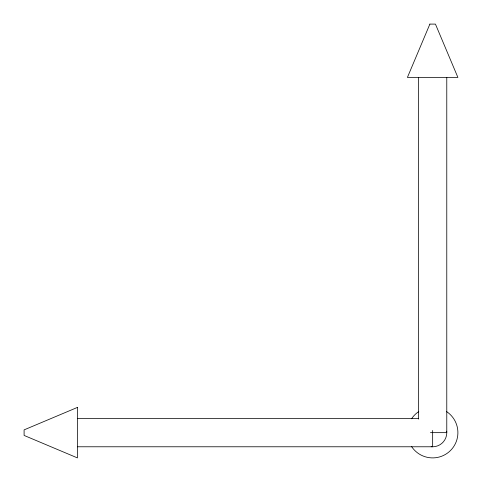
<?xml version="1.0" encoding="UTF-8"?>
<svg xmlns="http://www.w3.org/2000/svg" width="482" height="482" viewBox="0 0 482 482"><rect width="100%" height="100%" fill="white"/><g stroke="black" fill="none" stroke-linecap="round" stroke-linejoin="round"><path stroke-width="0.72" d="M77.427 418.539L418.358 418.539M430.462 432.655L446.778 432.655L446.778 77.427M77.427 446.778L432.655 446.778L432.655 430.462M418.539 77.427L418.539 419.111M446.7 431.185A14.117 14.117 0 0 1 431.185 446.7M446.525 411.562A25.245 25.245 0 0 1 450.507 450.507A25.245 25.245 0 0 1 411.562 446.525M411.562 418.792A25.245 25.245 0 0 1 418.792 411.562M429.878 24.1L407.411 77.427L457.9 77.427L435.433 24.1L429.878 24.1M77.427 407.411L24.1 429.878L24.1 435.433L77.427 457.9L77.427 407.411"/></g></svg>
